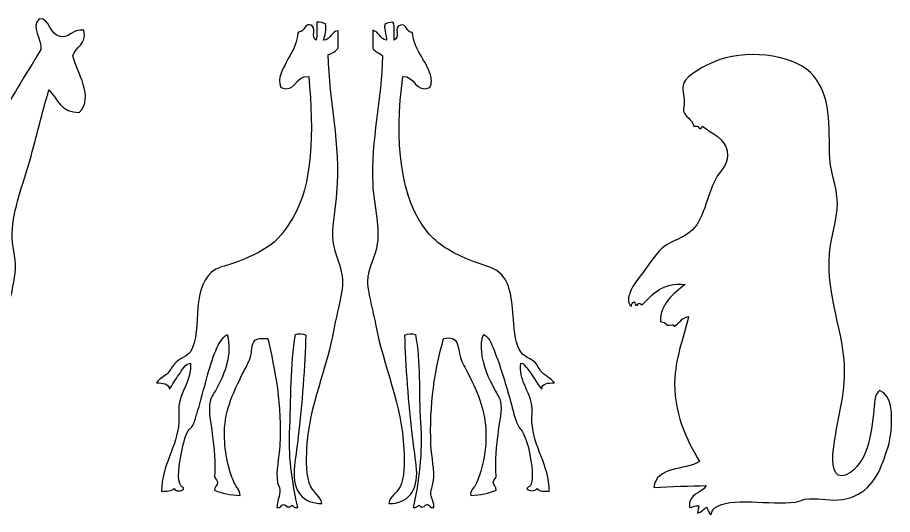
# Model space of a CAD drawing. Header units: centimetres. Extents: x -66 to 65, y -66 to 66.
# Drawn here: x 55.55 to 64.62, y -36.26 to -31.11 of the extents above; entities that cross this region are included whole.
import ezdxf

# ---------------------------------------------------------------- set-up
doc = ezdxf.new("R2010")
doc.units = ezdxf.units.CM
doc.header["$MEASUREMENT"] = 0
doc.layers.add('Layer 1', color=7, linetype='Continuous')

msp = doc.modelspace()

# ---------------------------------------------------------------- linework, layer by layer
at = {"layer": 'Layer 1'}
for points, knots in [([(56.24302, -31.24286), (56.2698, -31.39804), (56.15486, -31.40994), (56.12732, -31.51014), (56.12732, -31.51014), (56.16857, -31.67281), (56.35304, -31.9385), (56.19347, -32.09498), (56.19347, -32.09498), (56.00691, -32.09966), (55.96887, -31.95435), (55.87938, -31.86106), (55.87938, -31.86106), (55.81199, -32.09424), (55.75196, -32.33747), (55.68105, -32.59618), (55.68105, -32.59618), (55.61736, -32.82835), (55.50534, -33.09563), (55.49915, -33.3481), (55.49915, -33.3481), (55.49616, -33.47182), (55.54008, -33.59101), (55.53222, -33.71569), (55.53222, -33.71569), (55.51727, -33.95122), (55.41758, -34.22049), (55.36693, -34.4842), (55.36693, -34.4842), (55.29457, -34.86118), (55.17405, -35.34547), (55.28433, -35.75407), (55.28433, -35.75407), (55.31404, -35.86453), (55.40945, -35.93444), (55.38355, -36.08827), (55.38355, -36.08827), (55.09396, -36.18585), (55.16487, -35.85186), (55.15199, -35.67055), (55.15199, -35.67055), (55.12238, -35.25264), (55.04512, -34.61968), (55.15199, -34.2336), (55.15199, -34.2336), (54.93646, -34.21214), (54.93204, -34.50763), (54.88757, -34.71816), (54.88757, -34.71816), (54.82232, -35.02741), (54.7471, -35.36684), (54.78835, -35.75406), (54.78835, -35.75406), (54.80293, -35.89077), (54.88048, -36.00123), (54.87098, -36.12159), (54.87098, -36.12159), (54.57422, -36.22224), (54.64857, -35.87135), (54.65606, -35.70389), (54.65606, -35.70389), (54.6708, -35.37671), (54.66601, -35.00891), (54.68927, -34.70136), (54.68927, -34.70136), (54.70067, -34.54975), (54.73994, -34.39418), (54.68927, -34.28374), (54.68927, -34.28374), (54.54004, -34.2631), (54.48917, -34.43278), (54.45768, -34.55102), (54.45768, -34.55102), (54.37868, -34.84963), (54.35402, -35.33567), (54.42471, -35.70389), (54.42471, -35.70389), (54.44588, -35.81425), (54.51239, -35.90976), (54.45768, -36.00462), (54.45768, -36.00462), (54.39397, -36.00795), (54.33589, -36.00523), (54.29242, -35.988), (54.29242, -35.988), (54.2191, -35.5026), (54.25461, -34.84574), (54.24286, -34.35057), (54.24286, -34.35057), (54.1334, -34.41164), (54.08842, -34.58565), (54.04442, -34.75155), (54.04442, -34.75155), (53.97563, -35.01254), (53.92552, -35.39258), (53.97835, -35.72064), (53.97835, -35.72064), (53.99264, -35.80909), (54.04831, -35.88516), (54.0115, -35.97125), (54.0115, -35.97125), (53.97009, -35.98525), (53.92286, -35.99316), (53.86267, -35.988), (53.86267, -35.988), (53.78811, -35.70191), (53.85912, -35.40068), (53.84613, -35.10247), (53.84613, -35.10247), (53.8307, -34.74833), (53.76459, -34.43485), (53.78001, -34.01641), (53.78001, -34.01641), (53.62938, -34.17257), (53.75519, -34.50483), (53.63126, -34.68472), (53.63126, -34.68472), (53.52175, -34.59259), (53.56093, -34.40606), (53.5817, -34.28374), (53.5817, -34.28374), (53.63448, -33.97039), (53.75627, -33.72462), (53.9618, -33.56532), (53.9618, -33.56532), (54.19995, -33.38059), (54.52375, -33.34548), (54.78833, -33.19776), (54.78833, -33.19776), (55.07302, -33.03861), (55.19574, -32.52281), (55.35038, -32.21198), (55.35038, -32.21198), (55.48394, -31.94353), (55.6287, -31.72052), (55.79679, -31.44334), (55.79679, -31.44334), (55.80878, -31.33333), (55.68884, -31.20805), (55.7802, -31.12589), (55.7802, -31.12589), (55.89267, -31.11166), (55.88143, -31.28869), (55.99515, -31.30964), (55.99515, -31.30964), (56.09748, -31.32858), (56.11258, -31.22902), (56.24302, -31.24286)], [0, 0, 0, 0, 0.0263158, 0.0263158, 0.0263158, 0.0263158, 0.0526316, 0.0526316, 0.0526316, 0.0526316, 0.0789474, 0.0789474, 0.0789474, 0.0789474, 0.1052632, 0.1052632, 0.1052632, 0.1052632, 0.1315789, 0.1315789, 0.1315789, 0.1315789, 0.1578947, 0.1578947, 0.1578947, 0.1578947, 0.1842105, 0.1842105, 0.1842105, 0.1842105, 0.2105263, 0.2105263, 0.2105263, 0.2105263, 0.2368421, 0.2368421, 0.2368421, 0.2368421, 0.2631579, 0.2631579, 0.2631579, 0.2631579, 0.2894737, 0.2894737, 0.2894737, 0.2894737, 0.3157895, 0.3157895, 0.3157895, 0.3157895, 0.3421053, 0.3421053, 0.3421053, 0.3421053, 0.3684211, 0.3684211, 0.3684211, 0.3684211, 0.3947368, 0.3947368, 0.3947368, 0.3947368, 0.4210526, 0.4210526, 0.4210526, 0.4210526, 0.4473684, 0.4473684, 0.4473684, 0.4473684, 0.4736842, 0.4736842, 0.4736842, 0.4736842, 0.5, 0.5, 0.5, 0.5, 0.5263158, 0.5263158, 0.5263158, 0.5263158, 0.5526316, 0.5526316, 0.5526316, 0.5526316, 0.5789474, 0.5789474, 0.5789474, 0.5789474, 0.6052632, 0.6052632, 0.6052632, 0.6052632, 0.6315789, 0.6315789, 0.6315789, 0.6315789, 0.6578947, 0.6578947, 0.6578947, 0.6578947, 0.6842105, 0.6842105, 0.6842105, 0.6842105, 0.7105263, 0.7105263, 0.7105263, 0.7105263, 0.7368421, 0.7368421, 0.7368421, 0.7368421, 0.7631579, 0.7631579, 0.7631579, 0.7631579, 0.7894737, 0.7894737, 0.7894737, 0.7894737, 0.8157895, 0.8157895, 0.8157895, 0.8157895, 0.8421053, 0.8421053, 0.8421053, 0.8421053, 0.8684211, 0.8684211, 0.8684211, 0.8684211, 0.8947368, 0.8947368, 0.8947368, 0.8947368, 0.9210526, 0.9210526, 0.9210526, 0.9210526, 0.9473684, 0.9473684, 0.9473684, 0.9473684, 1, 1, 1, 1]), ([(58.74344, -31.1787), (58.76151, -31.23693), (58.73587, -31.29686), (58.72555, -31.346), (58.72555, -31.346), (58.80209, -31.34449), (58.80932, -31.24308), (58.87491, -31.25041), (58.87491, -31.25041), (58.87491, -31.31018), (58.87491, -31.36992), (58.87491, -31.42967), (58.87491, -31.42967), (58.84988, -31.46036), (58.81824, -31.48452), (58.77334, -31.49539), (58.77334, -31.49539), (58.78133, -31.98804), (58.906, -32.41402), (58.86298, -32.92345), (58.86298, -32.92345), (58.85007, -33.07646), (58.81813, -33.22894), (58.82118, -33.38949), (58.82118, -33.38949), (58.82428, -33.55414), (58.93895, -33.70741), (58.92273, -33.89143), (58.92273, -33.89143), (58.91027, -34.03288), (58.86455, -34.17594), (58.8391, -34.32164), (58.8391, -34.32164), (58.76809, -34.72812), (58.57433, -35.13492), (58.55229, -35.56449), (58.55229, -35.56449), (58.54515, -35.70342), (58.54094, -35.86649), (58.59412, -35.97078), (58.59412, -35.97078), (58.62317, -36.02777), (58.69064, -36.06698), (58.70765, -36.14408), (58.70765, -36.14408), (58.50993, -36.14572), (58.40452, -36.01904), (58.42084, -35.79152), (58.42084, -35.79152), (58.42817, -35.68886), (58.44897, -35.57139), (58.46264, -35.45095), (58.46264, -35.45095), (58.49823, -35.13742), (58.53421, -34.69863), (58.54032, -34.39934), (58.54032, -34.39934), (58.51349, -34.38852), (58.46425, -34.38114), (58.43279, -34.39333), (58.43279, -34.39333), (58.38133, -34.70093), (58.38808, -35.07318), (58.37302, -35.41507), (58.37302, -35.41507), (58.3608, -35.69341), (58.40583, -35.9549), (58.45671, -36.18588), (58.45671, -36.18588), (58.42134, -36.19334), (58.41398, -36.17281), (58.39691, -36.16199), (58.39691, -36.16199), (58.38233, -36.16532), (58.38421, -36.18511), (58.36109, -36.17993), (58.36109, -36.17993), (58.33177, -36.18535), (58.33834, -36.15487), (58.31328, -36.15604), (58.31328, -36.15604), (58.27698, -36.15358), (58.28566, -36.19615), (58.24158, -36.18591), (58.24158, -36.18591), (58.23973, -36.11918), (58.27807, -36.06711), (58.27145, -36.00068), (58.27145, -36.00068), (58.26891, -35.97502), (58.2515, -35.95366), (58.24753, -35.92898), (58.24753, -35.92898), (58.22835, -35.80939), (58.26354, -35.67442), (58.27145, -35.5406), (58.27145, -35.5406), (58.29526, -35.13759), (58.22102, -34.74651), (58.14598, -34.4352), (58.14598, -34.4352), (58.1192, -34.43644), (58.0647, -34.43094), (58.03843, -34.44118), (58.03843, -34.44118), (57.97406, -34.46624), (57.98734, -34.54572), (57.96673, -34.62641), (57.96673, -34.62641), (57.95128, -34.68684), (57.91138, -34.7469), (57.88307, -34.80564), (57.88307, -34.80564), (57.80235, -34.97344), (57.70225, -35.16164), (57.69786, -35.40318), (57.69786, -35.40318), (57.69455, -35.58516), (57.73361, -35.77931), (57.79943, -35.92899), (57.79943, -35.92899), (57.81803, -35.97127), (57.85915, -36.00477), (57.8592, -36.06046), (57.8592, -36.06046), (57.76014, -36.05398), (57.66923, -36.03929), (57.59626, -36.0067), (57.59626, -36.0067), (57.59041, -35.97106), (57.62645, -35.95873), (57.62616, -35.92899), (57.62616, -35.92899), (57.62587, -35.90089), (57.60899, -35.89679), (57.59626, -35.86925), (57.59626, -35.86925), (57.60766, -35.7223), (57.59036, -35.57305), (57.57239, -35.4211), (57.57239, -35.4211), (57.55937, -35.31154), (57.52807, -35.19112), (57.54847, -35.08651), (57.54847, -35.08651), (57.55694, -35.04309), (57.59938, -34.98896), (57.62618, -34.93713), (57.62618, -34.93713), (57.69928, -34.79555), (57.77953, -34.6078), (57.72775, -34.39338), (57.72775, -34.39338), (57.66544, -34.43021), (57.62557, -34.51683), (57.59628, -34.59057), (57.59628, -34.59057), (57.5213, -34.77956), (57.47716, -35.00787), (57.41105, -35.21795), (57.41105, -35.21795), (57.39875, -35.25708), (57.38602, -35.30743), (57.36922, -35.33746), (57.36922, -35.33746), (57.35861, -35.35654), (57.33133, -35.37347), (57.32141, -35.39125), (57.32141, -35.39125), (57.28916, -35.44906), (57.26751, -35.5468), (57.24973, -35.63623), (57.24973, -35.63623), (57.23444, -35.71312), (57.19877, -35.90793), (57.24973, -35.96484), (57.24973, -35.96484), (57.25666, -35.97262), (57.28399, -35.97508), (57.2736, -35.99474), (57.2736, -35.99474), (57.25656, -36.01861), (57.18737, -36.02165), (57.17803, -35.98876), (57.17803, -35.98876), (57.15356, -36.01802), (57.09868, -36.01696), (57.04656, -36.01863), (57.04656, -36.01863), (57.0477, -35.7424), (57.20655, -35.56601), (57.22584, -35.30158), (57.22584, -35.30158), (57.22981, -35.24686), (57.21949, -35.19278), (57.22584, -35.13431), (57.22584, -35.13431), (57.24182, -34.98535), (57.36221, -34.86478), (57.34533, -34.69214), (57.34533, -34.69214), (57.28964, -34.69508), (57.25749, -34.76368), (57.22584, -34.81165), (57.22584, -34.81165), (57.19232, -34.86234), (57.15633, -34.91272), (57.13022, -34.96103), (57.13022, -34.96103), (57.12141, -34.90208), (57.06177, -34.89404), (56.9928, -34.89531), (56.9928, -34.89531), (57.02159, -34.8484), (57.0727, -34.83461), (57.11229, -34.79374), (57.11229, -34.79374), (57.14221, -34.76292), (57.15875, -34.71743), (57.19, -34.68619), (57.19, -34.68619), (57.23498, -34.64121), (57.31115, -34.62319), (57.34536, -34.57268), (57.34536, -34.57268), (57.41357, -34.47193), (57.40939, -34.26714), (57.42304, -34.11855), (57.42304, -34.11855), (57.4391, -33.94395), (57.48045, -33.78946), (57.60827, -33.71824), (57.60827, -33.71824), (57.6519, -33.6939), (57.70482, -33.68572), (57.75167, -33.67043), (57.75167, -33.67043), (57.88341, -33.62736), (58.02657, -33.56293), (58.14005, -33.49117), (58.14005, -33.49117), (58.24231, -33.42651), (58.33465, -33.30705), (58.40299, -33.1924), (58.40299, -33.1924), (58.61389, -32.83841), (58.62508, -32.30493), (58.57029, -31.72251), (58.57029, -31.72251), (58.42887, -31.70796), (58.43503, -31.90007), (58.28346, -31.83604), (58.28346, -31.83604), (58.24131, -31.73574), (58.29912, -31.65297), (58.33725, -31.5791), (58.33725, -31.5791), (58.38609, -31.48456), (58.44684, -31.4063), (58.45679, -31.27438), (58.45679, -31.27438), (58.45859, -31.25229), (58.4941, -31.2639), (58.50455, -31.25046), (58.50455, -31.25046), (58.53135, -31.21964), (58.54434, -31.17352), (58.59422, -31.19072), (58.59422, -31.19072), (58.65455, -31.21152), (58.59097, -31.31812), (58.64796, -31.34606), (58.64796, -31.34606), (58.66188, -31.29624), (58.65, -31.22062), (58.65397, -31.16083), (58.65397, -31.16083), (58.69211, -31.15838), (58.7178, -31.16851), (58.74344, -31.1787)], [0, 0, 0, 0, 0.0140845, 0.0140845, 0.0140845, 0.0140845, 0.028169, 0.028169, 0.028169, 0.028169, 0.0422535, 0.0422535, 0.0422535, 0.0422535, 0.056338, 0.056338, 0.056338, 0.056338, 0.0704225, 0.0704225, 0.0704225, 0.0704225, 0.084507, 0.084507, 0.084507, 0.084507, 0.0985915, 0.0985915, 0.0985915, 0.0985915, 0.1126761, 0.1126761, 0.1126761, 0.1126761, 0.1267606, 0.1267606, 0.1267606, 0.1267606, 0.1408451, 0.1408451, 0.1408451, 0.1408451, 0.1549296, 0.1549296, 0.1549296, 0.1549296, 0.1690141, 0.1690141, 0.1690141, 0.1690141, 0.1830986, 0.1830986, 0.1830986, 0.1830986, 0.1971831, 0.1971831, 0.1971831, 0.1971831, 0.2112676, 0.2112676, 0.2112676, 0.2112676, 0.2253521, 0.2253521, 0.2253521, 0.2253521, 0.2394366, 0.2394366, 0.2394366, 0.2394366, 0.2535211, 0.2535211, 0.2535211, 0.2535211, 0.2676056, 0.2676056, 0.2676056, 0.2676056, 0.2816901, 0.2816901, 0.2816901, 0.2816901, 0.2957746, 0.2957746, 0.2957746, 0.2957746, 0.3098592, 0.3098592, 0.3098592, 0.3098592, 0.3239437, 0.3239437, 0.3239437, 0.3239437, 0.3380282, 0.3380282, 0.3380282, 0.3380282, 0.3521127, 0.3521127, 0.3521127, 0.3521127, 0.3661972, 0.3661972, 0.3661972, 0.3661972, 0.3802817, 0.3802817, 0.3802817, 0.3802817, 0.3943662, 0.3943662, 0.3943662, 0.3943662, 0.4084507, 0.4084507, 0.4084507, 0.4084507, 0.4225352, 0.4225352, 0.4225352, 0.4225352, 0.4366197, 0.4366197, 0.4366197, 0.4366197, 0.4507042, 0.4507042, 0.4507042, 0.4507042, 0.4647887, 0.4647887, 0.4647887, 0.4647887, 0.4788732, 0.4788732, 0.4788732, 0.4788732, 0.4929577, 0.4929577, 0.4929577, 0.4929577, 0.5070423, 0.5070423, 0.5070423, 0.5070423, 0.5211268, 0.5211268, 0.5211268, 0.5211268, 0.5352113, 0.5352113, 0.5352113, 0.5352113, 0.5492958, 0.5492958, 0.5492958, 0.5492958, 0.5633803, 0.5633803, 0.5633803, 0.5633803, 0.5774648, 0.5774648, 0.5774648, 0.5774648, 0.5915493, 0.5915493, 0.5915493, 0.5915493, 0.6056338, 0.6056338, 0.6056338, 0.6056338, 0.6197183, 0.6197183, 0.6197183, 0.6197183, 0.6338028, 0.6338028, 0.6338028, 0.6338028, 0.6478873, 0.6478873, 0.6478873, 0.6478873, 0.6619718, 0.6619718, 0.6619718, 0.6619718, 0.6760563, 0.6760563, 0.6760563, 0.6760563, 0.6901408, 0.6901408, 0.6901408, 0.6901408, 0.7042254, 0.7042254, 0.7042254, 0.7042254, 0.7183099, 0.7183099, 0.7183099, 0.7183099, 0.7323944, 0.7323944, 0.7323944, 0.7323944, 0.7464789, 0.7464789, 0.7464789, 0.7464789, 0.7605634, 0.7605634, 0.7605634, 0.7605634, 0.7746479, 0.7746479, 0.7746479, 0.7746479, 0.7887324, 0.7887324, 0.7887324, 0.7887324, 0.8028169, 0.8028169, 0.8028169, 0.8028169, 0.8169014, 0.8169014, 0.8169014, 0.8169014, 0.8309859, 0.8309859, 0.8309859, 0.8309859, 0.8450704, 0.8450704, 0.8450704, 0.8450704, 0.8591549, 0.8591549, 0.8591549, 0.8591549, 0.8732394, 0.8732394, 0.8732394, 0.8732394, 0.8873239, 0.8873239, 0.8873239, 0.8873239, 0.9014085, 0.9014085, 0.9014085, 0.9014085, 0.915493, 0.915493, 0.915493, 0.915493, 0.9295775, 0.9295775, 0.9295775, 0.9295775, 0.943662, 0.943662, 0.943662, 0.943662, 0.9577465, 0.9577465, 0.9577465, 0.9577465, 0.971831, 0.971831, 0.971831, 0.971831, 1, 1, 1, 1]), ([(59.44255, -31.16078), (59.46456, -31.17531), (59.45432, -31.21862), (59.45448, -31.25042), (59.45448, -31.25042), (59.45469, -31.28397), (59.45435, -31.31805), (59.45448, -31.34601), (59.45448, -31.34601), (59.5261, -31.32376), (59.44374, -31.20824), (59.5202, -31.19067), (59.5202, -31.19067), (59.59058, -31.17445), (59.57555, -31.2652), (59.64567, -31.26835), (59.64567, -31.26835), (59.6567, -31.4412), (59.78934, -31.55963), (59.8309, -31.70454), (59.8309, -31.70454), (59.84204, -31.74328), (59.84934, -31.79167), (59.82492, -31.83599), (59.82492, -31.83599), (59.67469, -31.9006), (59.67728, -31.71418), (59.54409, -31.72246), (59.54409, -31.72246), (59.46122, -32.38503), (59.50784, -32.99902), (59.81894, -33.35367), (59.81894, -33.35367), (59.93234, -33.48297), (60.07524, -33.55523), (60.24915, -33.62855), (60.24915, -33.62855), (60.34308, -33.66811), (60.47561, -33.69054), (60.54794, -33.75402), (60.54794, -33.75402), (60.6624, -33.85454), (60.67362, -34.0335), (60.69134, -34.238), (60.69134, -34.238), (60.70235, -34.36534), (60.71224, -34.5083), (60.77497, -34.58458), (60.77497, -34.58458), (60.81095, -34.62834), (60.87109, -34.64207), (60.91239, -34.68017), (60.91239, -34.68017), (60.93917, -34.70491), (60.94911, -34.74171), (60.97213, -34.76981), (60.97213, -34.76981), (61.01425, -34.82111), (61.07661, -34.8418), (61.11553, -34.89528), (61.11553, -34.89528), (61.05182, -34.89726), (60.98279, -34.89398), (60.98406, -34.961), (60.98406, -34.961), (60.93075, -34.89673), (60.88611, -34.80749), (60.82872, -34.73994), (60.82872, -34.73994), (60.81245, -34.72076), (60.79766, -34.68985), (60.76898, -34.69213), (60.76898, -34.69213), (60.73813, -34.85866), (60.86603, -34.98703), (60.88251, -35.1343), (60.88251, -35.1343), (60.88897, -35.19222), (60.87889, -35.2477), (60.88251, -35.30157), (60.88251, -35.30157), (60.90029, -35.56652), (61.06031, -35.74366), (61.06177, -36.01862), (61.06177, -36.01862), (61.01391, -36.01468), (60.95432, -36.02248), (60.93625, -35.98875), (60.93625, -35.98875), (60.9158, -36.01849), (60.84817, -36.02074), (60.82872, -35.98875), (60.82872, -35.98875), (60.84809, -35.96742), (60.86624, -35.96623), (60.87653, -35.94094), (60.87653, -35.94094), (60.90045, -35.88202), (60.87679, -35.72266), (60.8646, -35.65411), (60.8646, -35.65411), (60.84796, -35.56074), (60.82221, -35.47504), (60.79292, -35.41511), (60.79292, -35.41511), (60.77972, -35.3882), (60.75387, -35.36537), (60.73913, -35.33743), (60.73913, -35.33743), (60.70193, -35.26713), (60.68608, -35.17238), (60.66145, -35.0865), (60.66145, -35.0865), (60.61322, -34.91838), (60.5658, -34.7518), (60.50606, -34.59652), (60.50606, -34.59652), (60.47688, -34.52064), (60.45169, -34.43923), (60.38657, -34.39335), (60.38657, -34.39335), (60.35344, -34.44534), (60.35929, -34.51585), (60.36265, -34.56665), (60.36265, -34.56665), (60.3731, -34.72185), (60.43589, -34.84838), (60.50007, -34.96699), (60.50007, -34.96699), (60.52166, -35.00686), (60.55383, -35.05626), (60.55984, -35.0865), (60.55984, -35.0865), (60.57892, -35.18273), (60.54812, -35.29422), (60.53595, -35.3972), (60.53595, -35.3972), (60.5174, -35.55428), (60.49862, -35.69285), (60.51206, -35.86324), (60.51206, -35.86324), (60.50515, -35.89486), (60.48359, -35.8947), (60.48219, -35.92301), (60.48219, -35.92301), (60.48052, -35.95606), (60.51471, -35.96823), (60.51206, -36.00667), (60.51206, -36.00667), (60.43909, -36.03927), (60.34823, -36.05395), (60.24912, -36.06043), (60.24912, -36.06043), (60.23682, -36.01564), (60.28674, -35.9801), (60.30291, -35.9469), (60.30291, -35.9469), (60.35009, -35.85004), (60.39562, -35.67139), (60.40451, -35.52865), (60.40451, -35.52865), (60.42446, -35.20737), (60.3217, -35.00239), (60.21925, -34.79369), (60.21925, -34.79369), (60.19332, -34.7408), (60.15699, -34.68675), (60.14157, -34.63235), (60.14157, -34.63235), (60.10866, -34.51628), (60.13554, -34.40417), (59.96827, -34.43518), (59.96827, -34.43518), (59.87781, -34.73461), (59.81926, -35.13556), (59.83682, -35.5346), (59.83682, -35.5346), (59.84261, -35.66631), (59.87889, -35.79963), (59.86071, -35.92301), (59.86071, -35.92301), (59.8538, -35.96981), (59.83269, -36.00225), (59.83682, -36.04848), (59.83682, -36.04848), (59.84132, -36.09902), (59.87344, -36.1337), (59.86669, -36.1859), (59.86669, -36.1859), (59.82555, -36.19519), (59.82999, -36.15886), (59.80099, -36.15603), (59.80099, -36.15603), (59.77167, -36.15061), (59.77824, -36.18106), (59.75315, -36.17992), (59.75315, -36.17992), (59.72717, -36.18598), (59.72571, -36.16754), (59.71135, -36.16198), (59.71135, -36.16198), (59.69431, -36.1728), (59.68484, -36.19122), (59.65161, -36.18587), (59.65161, -36.18587), (59.71278, -35.92065), (59.75175, -35.62035), (59.72929, -35.30153), (59.72929, -35.30153), (59.70844, -35.00591), (59.73125, -34.67053), (59.6755, -34.39332), (59.6755, -34.39332), (59.64486, -34.38197), (59.59266, -34.38636), (59.56797, -34.39933), (59.56797, -34.39933), (59.57215, -34.69847), (59.60776, -35.12106), (59.64565, -35.45094), (59.64565, -35.45094), (59.65954, -35.57188), (59.67952, -35.68735), (59.68751, -35.79151), (59.68751, -35.79151), (59.70383, -36.00532), (59.60136, -36.14931), (59.40065, -36.14407), (59.40065, -36.14407), (59.41301, -36.0634), (59.48436, -36.03384), (59.51418, -35.97675), (59.51418, -35.97675), (59.56596, -35.87772), (59.5626, -35.73222), (59.55604, -35.58241), (59.55604, -35.58241), (59.53577, -35.12161), (59.34509, -34.72402), (59.26325, -34.28579), (59.26325, -34.28579), (59.2501, -34.21538), (59.23023, -34.14299), (59.21544, -34.07066), (59.21544, -34.07066), (59.20036, -33.99676), (59.17959, -33.91474), (59.17959, -33.84362), (59.17959, -33.84362), (59.17959, -33.71421), (59.26524, -33.57999), (59.28119, -33.45521), (59.28119, -33.45521), (59.30728, -33.25061), (59.24296, -33.04484), (59.23338, -32.83381), (59.23338, -32.83381), (59.21298, -32.38481), (59.32815, -31.95375), (59.33495, -31.50732), (59.33495, -31.50732), (59.30529, -31.47721), (59.25528, -31.46747), (59.23338, -31.42964), (59.23338, -31.42964), (59.23338, -31.36789), (59.23338, -31.30613), (59.23338, -31.24441), (59.23338, -31.24441), (59.30339, -31.25603), (59.30424, -31.33686), (59.37678, -31.34598), (59.37678, -31.34598), (59.38178, -31.30505), (59.34802, -31.25131), (59.35884, -31.18464), (59.35884, -31.18464), (59.37976, -31.1697), (59.40717, -31.16123), (59.44255, -31.16078)], [0, 0, 0, 0, 0.0140845, 0.0140845, 0.0140845, 0.0140845, 0.028169, 0.028169, 0.028169, 0.028169, 0.0422535, 0.0422535, 0.0422535, 0.0422535, 0.056338, 0.056338, 0.056338, 0.056338, 0.0704225, 0.0704225, 0.0704225, 0.0704225, 0.084507, 0.084507, 0.084507, 0.084507, 0.0985915, 0.0985915, 0.0985915, 0.0985915, 0.1126761, 0.1126761, 0.1126761, 0.1126761, 0.1267606, 0.1267606, 0.1267606, 0.1267606, 0.1408451, 0.1408451, 0.1408451, 0.1408451, 0.1549296, 0.1549296, 0.1549296, 0.1549296, 0.1690141, 0.1690141, 0.1690141, 0.1690141, 0.1830986, 0.1830986, 0.1830986, 0.1830986, 0.1971831, 0.1971831, 0.1971831, 0.1971831, 0.2112676, 0.2112676, 0.2112676, 0.2112676, 0.2253521, 0.2253521, 0.2253521, 0.2253521, 0.2394366, 0.2394366, 0.2394366, 0.2394366, 0.2535211, 0.2535211, 0.2535211, 0.2535211, 0.2676056, 0.2676056, 0.2676056, 0.2676056, 0.2816901, 0.2816901, 0.2816901, 0.2816901, 0.2957746, 0.2957746, 0.2957746, 0.2957746, 0.3098592, 0.3098592, 0.3098592, 0.3098592, 0.3239437, 0.3239437, 0.3239437, 0.3239437, 0.3380282, 0.3380282, 0.3380282, 0.3380282, 0.3521127, 0.3521127, 0.3521127, 0.3521127, 0.3661972, 0.3661972, 0.3661972, 0.3661972, 0.3802817, 0.3802817, 0.3802817, 0.3802817, 0.3943662, 0.3943662, 0.3943662, 0.3943662, 0.4084507, 0.4084507, 0.4084507, 0.4084507, 0.4225352, 0.4225352, 0.4225352, 0.4225352, 0.4366197, 0.4366197, 0.4366197, 0.4366197, 0.4507042, 0.4507042, 0.4507042, 0.4507042, 0.4647887, 0.4647887, 0.4647887, 0.4647887, 0.4788732, 0.4788732, 0.4788732, 0.4788732, 0.4929577, 0.4929577, 0.4929577, 0.4929577, 0.5070423, 0.5070423, 0.5070423, 0.5070423, 0.5211268, 0.5211268, 0.5211268, 0.5211268, 0.5352113, 0.5352113, 0.5352113, 0.5352113, 0.5492958, 0.5492958, 0.5492958, 0.5492958, 0.5633803, 0.5633803, 0.5633803, 0.5633803, 0.5774648, 0.5774648, 0.5774648, 0.5774648, 0.5915493, 0.5915493, 0.5915493, 0.5915493, 0.6056338, 0.6056338, 0.6056338, 0.6056338, 0.6197183, 0.6197183, 0.6197183, 0.6197183, 0.6338028, 0.6338028, 0.6338028, 0.6338028, 0.6478873, 0.6478873, 0.6478873, 0.6478873, 0.6619718, 0.6619718, 0.6619718, 0.6619718, 0.6760563, 0.6760563, 0.6760563, 0.6760563, 0.6901408, 0.6901408, 0.6901408, 0.6901408, 0.7042254, 0.7042254, 0.7042254, 0.7042254, 0.7183099, 0.7183099, 0.7183099, 0.7183099, 0.7323944, 0.7323944, 0.7323944, 0.7323944, 0.7464789, 0.7464789, 0.7464789, 0.7464789, 0.7605634, 0.7605634, 0.7605634, 0.7605634, 0.7746479, 0.7746479, 0.7746479, 0.7746479, 0.7887324, 0.7887324, 0.7887324, 0.7887324, 0.8028169, 0.8028169, 0.8028169, 0.8028169, 0.8169014, 0.8169014, 0.8169014, 0.8169014, 0.8309859, 0.8309859, 0.8309859, 0.8309859, 0.8450704, 0.8450704, 0.8450704, 0.8450704, 0.8591549, 0.8591549, 0.8591549, 0.8591549, 0.8732394, 0.8732394, 0.8732394, 0.8732394, 0.8873239, 0.8873239, 0.8873239, 0.8873239, 0.9014085, 0.9014085, 0.9014085, 0.9014085, 0.915493, 0.915493, 0.915493, 0.915493, 0.9295775, 0.9295775, 0.9295775, 0.9295775, 0.943662, 0.943662, 0.943662, 0.943662, 0.9577465, 0.9577465, 0.9577465, 0.9577465, 0.971831, 0.971831, 0.971831, 0.971831, 1, 1, 1, 1]), ([(64.48194, -34.97316), (64.61749, -35.02375), (64.61524, -35.21126), (64.60214, -35.3939), (64.60214, -35.3939), (64.59391, -35.50873), (64.55528, -35.61094), (64.51951, -35.70944), (64.51951, -35.70944), (64.44363, -35.91843), (64.31747, -36.08729), (64.05371, -36.10764), (64.05371, -36.10764), (63.94933, -36.11571), (63.83538, -36.08232), (63.70808, -36.10015), (63.70808, -36.10015), (63.68451, -36.10343), (63.64175, -36.12605), (63.61042, -36.13018), (63.61042, -36.13018), (63.35528, -36.16397), (62.93129, -36.0697), (62.77645, -36.19029), (62.77645, -36.19029), (62.7552, -36.20685), (62.7487, -36.21828), (62.73888, -36.25792), (62.73888, -36.25792), (62.71324, -36.2435), (62.7038, -36.21286), (62.69382, -36.18278), (62.69382, -36.18278), (62.65715, -36.19871), (62.64183, -36.23599), (62.59616, -36.24287), (62.59616, -36.24287), (62.60145, -36.2181), (62.60823, -36.19485), (62.61119, -36.16773), (62.61119, -36.16773), (62.57134, -36.16069), (62.53181, -36.19324), (62.51353, -36.18276), (62.51353, -36.18276), (62.49813, -36.03462), (62.6449, -36.04867), (62.6863, -35.95736), (62.6863, -35.95736), (62.53599, -35.96482), (62.31136, -35.96308), (62.14539, -35.9799), (62.14539, -35.9799), (62.16973, -35.75633), (62.46416, -35.80284), (62.6187, -35.70942), (62.6187, -35.70942), (62.48641, -35.48183), (62.3406, -35.20274), (62.36327, -34.83794), (62.36327, -34.83794), (62.37753, -34.60828), (62.46074, -34.40434), (62.50601, -34.2068), (62.50601, -34.2068), (62.43195, -34.21789), (62.40999, -34.2811), (62.35575, -34.312), (62.35575, -34.312), (62.34826, -34.27567), (62.32027, -34.30385), (62.28063, -34.297), (62.28063, -34.297), (62.27298, -34.27329), (62.25309, -34.2661), (62.21298, -34.25943), (62.21298, -34.25943), (62.21092, -34.07438), (62.35244, -33.96826), (62.46841, -33.87626), (62.46841, -33.87626), (62.22835, -33.85406), (62.13223, -33.97585), (62.02515, -34.08663), (62.02515, -34.08663), (61.99435, -34.06882), (61.9916, -34.0585), (61.97258, -34.09414), (61.97258, -34.09414), (61.94477, -34.09938), (61.95382, -34.06779), (61.9425, -34.05657), (61.9425, -34.05657), (61.92115, -34.06025), (61.91594, -34.08009), (61.91247, -34.10166), (61.91247, -34.10166), (61.86117, -34.06097), (61.88617, -33.99704), (61.89744, -33.96643), (61.89744, -33.96643), (61.93197, -33.87234), (62.0038, -33.79379), (62.06273, -33.71097), (62.06273, -33.71097), (62.1162, -33.63585), (62.18579, -33.53616), (62.25056, -33.48557), (62.25056, -33.48557), (62.3356, -33.41916), (62.45614, -33.39783), (62.54356, -33.31277), (62.54356, -33.31277), (62.67953, -33.18056), (62.69834, -32.91754), (62.80653, -32.74929), (62.80653, -32.74929), (62.85159, -32.67923), (62.92517, -32.62409), (62.90419, -32.49386), (62.90419, -32.49386), (62.88268, -32.36048), (62.74488, -32.31408), (62.64876, -32.23843), (62.64876, -32.23843), (62.63423, -32.24145), (62.6481, -32.27283), (62.61868, -32.26097), (62.61868, -32.26097), (62.58622, -32.22448), (62.5959, -32.23655), (62.55859, -32.23843), (62.55859, -32.23843), (62.53509, -32.15244), (62.46945, -32.14633), (62.45339, -32.08063), (62.45339, -32.08063), (62.44752, -32.05663), (62.46149, -32.02187), (62.4609, -31.99049), (62.4609, -31.99049), (62.4595, -31.91215), (62.43277, -31.85132), (62.45339, -31.79515), (62.45339, -31.79515), (62.4871, -31.70321), (62.67897, -31.60857), (62.76896, -31.56972), (62.76896, -31.56972), (63.07561, -31.43738), (63.56768, -31.4859), (63.76819, -31.68243), (63.76819, -31.68243), (63.96501, -31.87534), (63.9643, -32.16122), (63.96356, -32.50888), (63.96356, -32.50888), (63.96316, -32.68478), (64.04595, -32.85712), (64.04622, -33.03479), (64.04622, -33.03479), (64.04646, -33.21174), (63.97515, -33.39359), (63.96356, -33.55319), (63.96356, -33.55319), (63.93041, -34.00849), (64.11998, -34.36776), (64.12133, -34.77781), (64.12133, -34.77781), (64.12228, -35.07076), (64.02365, -35.35595), (64.0011, -35.63432), (64.0011, -35.63432), (63.98853, -35.78966), (64.03325, -35.92589), (64.18144, -35.82215), (64.18144, -35.82215), (64.37223, -35.68859), (64.40684, -35.39035), (64.42935, -35.11592), (64.42935, -35.11592), (64.43389, -35.06101), (64.44132, -35.00592), (64.48194, -34.97316)], [0, 0, 0, 0, 0.0212766, 0.0212766, 0.0212766, 0.0212766, 0.0425532, 0.0425532, 0.0425532, 0.0425532, 0.0638298, 0.0638298, 0.0638298, 0.0638298, 0.0851064, 0.0851064, 0.0851064, 0.0851064, 0.106383, 0.106383, 0.106383, 0.106383, 0.1276596, 0.1276596, 0.1276596, 0.1276596, 0.1489362, 0.1489362, 0.1489362, 0.1489362, 0.1702128, 0.1702128, 0.1702128, 0.1702128, 0.1914894, 0.1914894, 0.1914894, 0.1914894, 0.212766, 0.212766, 0.212766, 0.212766, 0.2340426, 0.2340426, 0.2340426, 0.2340426, 0.2553191, 0.2553191, 0.2553191, 0.2553191, 0.2765957, 0.2765957, 0.2765957, 0.2765957, 0.2978723, 0.2978723, 0.2978723, 0.2978723, 0.3191489, 0.3191489, 0.3191489, 0.3191489, 0.3404255, 0.3404255, 0.3404255, 0.3404255, 0.3617021, 0.3617021, 0.3617021, 0.3617021, 0.3829787, 0.3829787, 0.3829787, 0.3829787, 0.4042553, 0.4042553, 0.4042553, 0.4042553, 0.4255319, 0.4255319, 0.4255319, 0.4255319, 0.4468085, 0.4468085, 0.4468085, 0.4468085, 0.4680851, 0.4680851, 0.4680851, 0.4680851, 0.4893617, 0.4893617, 0.4893617, 0.4893617, 0.5106383, 0.5106383, 0.5106383, 0.5106383, 0.5319149, 0.5319149, 0.5319149, 0.5319149, 0.5531915, 0.5531915, 0.5531915, 0.5531915, 0.5744681, 0.5744681, 0.5744681, 0.5744681, 0.5957447, 0.5957447, 0.5957447, 0.5957447, 0.6170213, 0.6170213, 0.6170213, 0.6170213, 0.6382979, 0.6382979, 0.6382979, 0.6382979, 0.6595745, 0.6595745, 0.6595745, 0.6595745, 0.6808511, 0.6808511, 0.6808511, 0.6808511, 0.7021277, 0.7021277, 0.7021277, 0.7021277, 0.7234043, 0.7234043, 0.7234043, 0.7234043, 0.7446809, 0.7446809, 0.7446809, 0.7446809, 0.7659574, 0.7659574, 0.7659574, 0.7659574, 0.787234, 0.787234, 0.787234, 0.787234, 0.8085106, 0.8085106, 0.8085106, 0.8085106, 0.8297872, 0.8297872, 0.8297872, 0.8297872, 0.8510638, 0.8510638, 0.8510638, 0.8510638, 0.8723404, 0.8723404, 0.8723404, 0.8723404, 0.893617, 0.893617, 0.893617, 0.893617, 0.9148936, 0.9148936, 0.9148936, 0.9148936, 0.9361702, 0.9361702, 0.9361702, 0.9361702, 0.9574468, 0.9574468, 0.9574468, 0.9574468, 1, 1, 1, 1])]:
    msp.add_open_spline(points, degree=3, knots=knots, dxfattribs=at)

doc.saveas('drawing.dxf')
